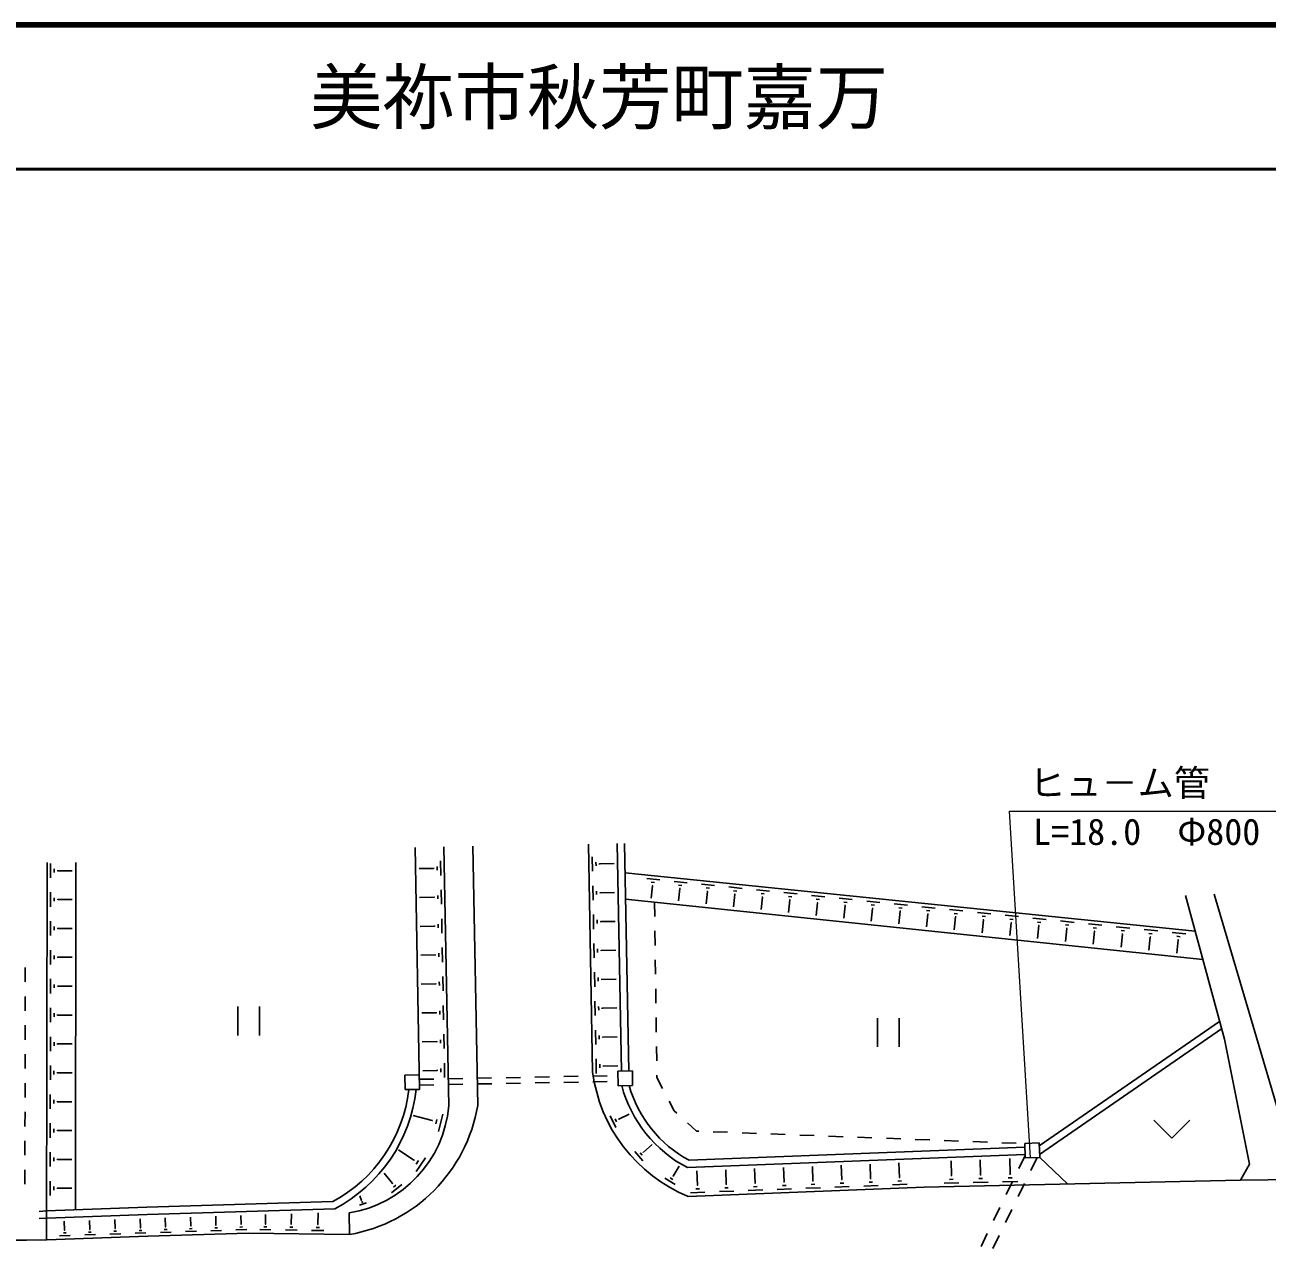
# Model space of a CAD drawing. Units: millimetres on the paper. Extents: x 40 to 680, y 20 to 380.
# Drawn here: x 385.3 to 471.3, y 295.3 to 380 of the extents above; entities that cross this region are included whole.
import ezdxf
from ezdxf.enums import TextEntityAlignment as Align

# ---------------------------------------------------------------- set-up
doc = ezdxf.new("R2010")
doc.units = ezdxf.units.MM
for name, color, linetype, lineweight in [('M-BGD', 7, 'Continuous', 25), ('M-STR-HTXT', 7, 'Continuous', 13), ('M-TTL', 2, 'Continuous', 140), ('M-TTL-LINE', 7, 'Continuous', 50)]:
    doc.layers.add(name, color=color, linetype=linetype, lineweight=lineweight)
doc.layers.add('M-TTL-TXT', color=7, linetype='Continuous')
doc.styles.add('ＭＳ ゴシック', font='')
doc.styles.get('ＭＳ ゴシック').set_extended_font_data('MS Gothic')

msp = doc.modelspace()

# ---------------------------------------------------------------- linework, layer by layer
at = {"layer": 'M-BGD'}
for p, q in [((412.595, 306.266), (412.284, 323.029)), ((414.617, 305.116), (414.284, 323.066)), ((416.617, 305.153), (416.283, 323.103)), ((424.575, 307.488), (424.282, 323.252)), ((426.574, 307.526), (426.282, 323.289)), ((427.074, 307.535), (426.781, 323.298)), ((386.765, 295.843), (386.804, 321.99)), ((387.053, 320.916), (387.054, 321.916)), ((388.768, 297.916), (388.804, 321.987)), ((413.813, 321.455), (413.809, 321.705)), ((414.07, 321.085), (414.052, 322.085)), ((424.548, 322.373), (424.567, 321.374)), ((424.805, 322.003), (424.81, 321.753)), ((425.057, 321.914), (425.058, 321.852)), ((425.057, 321.883), (426.057, 321.901)), ((387.303, 321.291), (387.303, 321.541)), ((387.553, 321.384), (387.553, 321.447)), ((387.553, 321.415), (388.553, 321.414)), ((413.561, 321.576), (412.561, 321.557)), ((413.562, 321.545), (413.561, 321.607)), ((426.819, 321.273), (466.284, 317.226)), ((428.315, 320.868), (429.217, 320.776)), ((414.108, 319.086), (414.089, 320.085)), ((424.585, 320.374), (424.604, 319.374)), ((424.842, 320.004), (424.847, 319.754)), ((428.63, 320.608), (428.855, 320.585)), ((428.719, 320.371), (428.632, 319.515)), ((428.691, 320.374), (428.748, 320.368)), ((430.212, 320.674), (431.116, 320.581)), ((430.528, 320.413), (430.754, 320.39)), ((430.618, 320.176), (430.529, 319.316)), ((430.589, 320.178), (430.646, 320.173)), ((432.111, 320.479), (433.017, 320.386)), ((432.428, 320.218), (432.654, 320.195)), ((432.518, 319.98), (432.429, 319.117)), ((432.489, 319.983), (432.546, 319.977)), ((434.012, 320.284), (434.92, 320.191)), ((434.329, 320.022), (434.556, 319.999)), ((435.915, 320.089), (436.825, 319.996)), ((387.05, 318.916), (387.051, 319.916)), ((387.3, 319.291), (387.3, 319.541)), ((387.55, 319.384), (387.55, 319.447)), ((387.55, 319.415), (388.55, 319.414)), ((413.598, 319.576), (412.599, 319.558)), ((413.599, 319.545), (413.598, 319.607)), ((413.851, 319.456), (413.846, 319.706)), ((425.094, 319.914), (425.095, 319.852)), ((425.095, 319.883), (426.094, 319.902)), ((466.813, 315.27), (426.853, 319.449)), ((428.857, 319.24), (428.871, 318.24)), ((434.42, 319.784), (434.331, 318.919)), ((434.391, 319.787), (434.448, 319.781)), ((436.233, 319.827), (436.46, 319.803)), ((436.323, 319.588), (436.234, 318.719)), ((436.295, 319.59), (436.352, 319.585)), ((437.82, 319.894), (438.732, 319.8)), ((438.139, 319.631), (438.367, 319.607)), ((438.229, 319.391), (438.14, 318.52)), ((438.201, 319.394), (438.258, 319.388)), ((439.727, 319.698), (440.641, 319.604)), ((440.046, 319.435), (440.275, 319.411)), ((440.137, 319.195), (440.047, 318.321)), ((440.108, 319.197), (440.165, 319.192)), ((441.636, 319.502), (442.551, 319.409)), ((441.956, 319.238), (442.184, 319.215)), ((443.546, 319.306), (444.464, 319.212)), ((445.459, 319.11), (446.378, 319.016)), ((465.62, 319.684), (468.308, 309.743)), ((473.42, 300.034), (467.598, 319.786)), ((424.623, 318.374), (424.641, 317.374)), ((442.047, 318.998), (441.957, 318.121)), ((442.018, 319.001), (442.075, 318.995)), ((443.867, 319.042), (444.096, 319.018)), ((443.958, 318.801), (443.868, 317.921)), ((443.929, 318.804), (443.987, 318.798)), ((445.78, 318.845), (446.01, 318.822)), ((445.872, 318.604), (445.781, 317.721)), ((445.843, 318.607), (445.9, 318.601)), ((447.374, 318.914), (448.295, 318.82)), ((447.695, 318.648), (447.926, 318.625)), ((447.787, 318.406), (447.696, 317.521)), ((447.758, 318.409), (447.816, 318.403)), ((449.29, 318.717), (450.213, 318.623)), ((449.613, 318.451), (449.843, 318.428)), ((451.208, 318.521), (452.133, 318.426)), ((451.532, 318.254), (451.763, 318.23)), ((453.129, 318.324), (454.056, 318.229)), ((387.047, 316.916), (387.048, 317.916)), ((387.297, 317.291), (387.297, 317.541)), ((387.547, 317.384), (387.547, 317.447)), ((387.547, 317.415), (388.547, 317.414)), ((413.635, 317.576), (412.636, 317.558)), ((413.636, 317.545), (413.635, 317.608)), ((413.888, 317.456), (413.883, 317.706)), ((414.145, 317.086), (414.126, 318.086)), ((424.879, 318.004), (424.884, 317.754)), ((425.131, 317.915), (425.132, 317.852)), ((425.132, 317.884), (426.132, 317.902)), ((449.704, 318.209), (449.613, 317.32)), ((449.675, 318.212), (449.733, 318.206)), ((451.623, 318.011), (451.532, 317.12)), ((451.595, 318.014), (451.652, 318.008)), ((453.453, 318.056), (453.684, 318.033)), ((453.545, 317.813), (453.453, 316.919)), ((453.516, 317.816), (453.574, 317.81)), ((455.051, 318.127), (455.98, 318.031)), ((455.375, 317.859), (455.608, 317.835)), ((455.468, 317.615), (455.376, 316.718)), ((455.439, 317.618), (455.497, 317.612)), ((456.975, 317.929), (457.906, 317.834)), ((457.3, 317.661), (457.533, 317.637)), ((457.393, 317.416), (457.3, 316.516)), ((457.364, 317.419), (457.422, 317.413)), ((458.901, 317.732), (459.834, 317.636)), ((459.227, 317.463), (459.46, 317.439)), ((460.829, 317.534), (461.764, 317.438)), ((428.885, 317.24), (428.899, 316.24)), ((459.32, 317.218), (459.227, 316.315)), ((459.291, 317.221), (459.349, 317.215)), ((461.156, 317.265), (461.389, 317.241)), ((461.249, 317.019), (461.156, 316.113)), ((461.219, 317.022), (461.278, 317.016)), ((462.759, 317.336), (463.696, 317.24)), ((463.086, 317.066), (463.321, 317.042)), ((463.179, 316.82), (463.086, 315.911)), ((463.15, 316.823), (463.209, 316.817)), ((464.691, 317.138), (465.63, 317.042)), ((465.019, 316.867), (465.254, 316.843)), ((465.112, 316.621), (465.019, 315.709)), ((465.083, 316.624), (465.142, 316.618)), ((387.044, 314.916), (387.045, 315.916)), ((413.925, 315.456), (413.92, 315.706)), ((414.182, 315.086), (414.163, 316.086)), ((424.66, 316.375), (424.678, 315.375)), ((424.917, 316.004), (424.921, 315.754)), ((425.168, 315.915), (425.169, 315.853)), ((425.169, 315.884), (426.169, 315.902)), ((387.294, 315.291), (387.294, 315.541)), ((387.544, 315.384), (387.544, 315.447)), ((387.544, 315.415), (388.544, 315.414)), ((413.673, 315.577), (412.673, 315.558)), ((413.673, 315.546), (413.672, 315.608)), ((428.912, 315.24), (428.926, 314.24)), ((385.293, 314.704), (385.292, 313.704)), ((414.219, 313.087), (414.2, 314.086)), ((424.697, 314.375), (424.715, 313.375)), ((424.954, 314.005), (424.958, 313.755)), ((387.041, 312.916), (387.042, 313.916)), ((387.291, 313.291), (387.291, 313.541)), ((387.541, 313.384), (387.541, 313.447)), ((387.541, 313.415), (388.541, 313.414)), ((413.71, 313.577), (412.71, 313.559)), ((413.71, 313.546), (413.709, 313.608)), ((413.962, 313.457), (413.957, 313.707)), ((425.205, 313.915), (425.207, 313.853)), ((425.206, 313.884), (426.206, 313.903)), ((428.94, 313.24), (428.954, 312.24)), ((385.29, 312.704), (385.289, 311.704)), ((424.734, 312.375), (424.753, 311.375)), ((387.038, 310.916), (387.039, 311.916)), ((387.288, 311.291), (387.288, 311.541)), ((387.538, 311.384), (387.538, 311.447)), ((387.538, 311.415), (388.538, 311.414)), ((400, 312), (400, 310)), ((401.5, 312), (401.5, 310)), ((413.747, 311.578), (412.747, 311.559)), ((413.747, 311.546), (413.746, 311.609)), ((413.999, 311.457), (413.995, 311.707)), ((414.256, 311.087), (414.238, 312.087)), ((424.991, 312.005), (424.996, 311.755)), ((425.243, 311.916), (425.244, 311.853)), ((425.243, 311.885), (426.243, 311.903)), ((385.287, 310.704), (385.286, 309.704)), ((428.968, 311.24), (428.982, 310.24)), ((444.301, 311.209), (444.301, 309.209)), ((445.801, 311.209), (445.801, 309.209)), ((467.978, 310.964), (455.495, 302.349)), ((387.035, 308.916), (387.036, 309.916)), ((414.036, 309.458), (414.032, 309.707)), ((414.293, 309.087), (414.275, 310.087)), ((424.771, 310.376), (424.79, 309.376)), ((425.028, 310.005), (425.033, 309.755)), ((425.28, 309.916), (425.281, 309.854)), ((425.28, 309.885), (426.28, 309.903)), ((468.116, 310.452), (455.518, 301.757)), ((468.308, 309.743), (470.059, 301.083)), ((387.285, 309.291), (387.285, 309.541)), ((387.535, 309.384), (387.535, 309.447)), ((387.535, 309.415), (388.535, 309.414)), ((413.784, 309.578), (412.784, 309.559)), ((413.785, 309.547), (413.783, 309.609)), ((428.995, 309.241), (429.009, 308.241)), ((385.284, 308.704), (385.283, 307.704)), ((387.032, 306.916), (387.033, 307.916)), ((414.33, 307.088), (414.312, 308.087)), ((424.808, 308.376), (424.827, 307.376)), ((425.065, 308.006), (425.07, 307.756)), ((425.317, 307.917), (425.318, 307.854)), ((425.317, 307.885), (426.317, 307.904)), ((387.282, 307.291), (387.283, 307.541)), ((387.532, 307.384), (387.532, 307.447)), ((387.532, 307.415), (388.532, 307.414)), ((411.577, 307.247), (412.577, 307.266)), ((411.596, 306.247), (411.577, 307.247)), ((413.821, 307.578), (412.821, 307.56)), ((413.822, 307.547), (413.821, 307.609)), ((414.073, 307.458), (414.069, 307.708)), ((416.582, 307.04), (417.581, 307.059)), ((418.581, 307.077), (419.581, 307.096)), ((420.581, 307.114), (421.581, 307.133)), ((422.581, 307.151), (423.58, 307.17)), ((424.58, 307.189), (425.58, 307.207)), ((427.324, 307.54), (426.324, 307.521)), ((426.343, 306.521), (426.324, 307.521)), ((427.343, 306.54), (427.324, 307.54)), ((429.023, 307.241), (429.025, 307.081)), ((429.025, 307.081), (429.41, 306.334)), ((385.281, 306.704), (385.28, 305.704)), ((411.596, 306.247), (412.595, 306.266)), ((412.582, 306.966), (413.582, 306.984)), ((412.59, 306.566), (413.59, 306.584)), ((414.582, 307.003), (415.582, 307.021)), ((414.589, 306.603), (415.589, 306.621)), ((416.589, 306.64), (417.589, 306.659)), ((418.589, 306.677), (419.589, 306.696)), ((420.588, 306.714), (421.588, 306.733)), ((422.588, 306.751), (423.588, 306.77)), ((424.588, 306.789), (425.588, 306.807)), ((427.343, 306.54), (426.343, 306.521)), ((387.029, 304.916), (387.03, 305.916)), ((387.279, 305.291), (387.28, 305.541)), ((387.529, 305.384), (387.529, 305.447)), ((387.529, 305.415), (388.529, 305.414)), ((429.868, 305.445), (430.213, 304.775)), ((385.278, 304.704), (385.277, 303.704)), ((413.894, 303.358), (414.208, 304.545)), ((426.393, 304.214), (427.114, 304.546)), ((430.213, 304.775), (430.395, 304.61)), ((387.026, 302.916), (387.027, 303.916)), ((413.457, 304.108), (412.152, 304.453)), ((413.447, 304.071), (413.467, 304.145)), ((413.715, 303.881), (413.793, 304.178)), ((426.172, 303.615), (425.794, 304.434)), ((426.235, 304.017), (426.141, 304.222)), ((426.405, 304.188), (426.381, 304.239)), ((431.136, 303.938), (431.759, 303.374)), ((463.424, 304.128), (464.674, 302.878)), ((465.924, 304.128), (464.674, 302.878)), ((387.276, 303.291), (387.277, 303.541)), ((387.526, 303.384), (387.526, 303.447)), ((387.526, 303.415), (388.526, 303.414)), ((431.759, 303.374), (431.919, 303.368)), ((432.918, 303.33), (433.917, 303.292)), ((434.916, 303.254), (435.916, 303.216)), ((436.915, 303.178), (437.914, 303.141)), ((438.914, 303.103), (439.913, 303.065)), ((440.912, 303.027), (441.911, 302.989)), ((442.911, 302.952), (443.91, 302.914)), ((444.909, 302.876), (445.909, 302.838)), ((446.908, 302.8), (447.907, 302.762)), ((385.275, 302.704), (385.274, 301.704)), ((387.023, 300.916), (387.024, 301.916)), ((412.201, 301.372), (411.14, 302.079)), ((428.045, 301.321), (427.485, 301.967)), ((428.105, 301.904), (428.07, 301.944)), ((428.088, 301.924), (428.693, 302.449)), ((454.498, 302.264), (431.248, 301.352)), ((448.906, 302.725), (449.906, 302.687)), ((450.905, 302.649), (451.904, 302.611)), ((452.904, 302.573), (453.903, 302.536)), ((455.487, 302.553), (454.488, 302.513)), ((454.488, 302.513), (454.527, 301.514)), ((455.487, 302.553), (455.526, 301.553)), ((387.273, 301.291), (387.274, 301.541)), ((387.523, 301.384), (387.523, 301.447)), ((387.523, 301.415), (388.523, 301.414)), ((412.181, 301.342), (412.221, 301.402)), ((412.362, 300.567), (413.006, 301.533)), ((412.362, 301.09), (412.523, 301.332)), ((427.996, 301.703), (427.857, 301.865)), ((454.517, 301.764), (431.132, 300.847)), ((443.822, 300.094), (443.783, 301.093)), ((445.821, 300.172), (445.782, 301.171)), ((449.409, 300.291), (449.386, 301.313)), ((451.433, 300.345), (451.409, 301.392)), ((453.473, 300.4), (453.449, 301.472)), ((454.521, 301.678), (454.084, 300.778)), ((455.526, 301.553), (454.527, 301.514)), ((455.346, 301.546), (454.909, 300.647)), ((457.452, 299.713), (455.526, 301.553)), ((470.059, 301.083), (469.432, 299.984)), ((385.272, 300.704), (385.271, 299.704)), ((410.722, 299.745), (410.134, 300.464)), ((430.175, 300.244), (430.129, 300.271)), ((430.152, 300.258), (430.564, 300.942)), ((431.832, 299.623), (431.792, 300.623)), ((433.83, 299.702), (433.791, 300.701)), ((435.828, 299.78), (435.789, 300.779)), ((437.827, 299.859), (437.788, 300.858)), ((439.825, 299.937), (439.786, 300.936)), ((441.824, 300.015), (441.785, 301.015)), ((445.852, 300.173), (445.79, 300.171)), ((449.441, 300.292), (449.377, 300.29)), ((451.465, 300.346), (451.4, 300.345)), ((453.506, 300.401), (453.44, 300.399)), ((469.432, 299.984), (500.383, 300.377)), ((387.02, 298.916), (387.021, 299.916)), ((387.27, 299.291), (387.271, 299.541)), ((387.52, 299.384), (387.52, 299.447)), ((387.52, 299.415), (388.52, 299.414)), ((410.656, 299.099), (411.367, 299.679)), ((410.699, 299.726), (410.744, 299.763)), ((410.778, 299.494), (410.955, 299.639)), ((430.296, 299.677), (429.571, 300.114)), ((430.133, 300.022), (429.952, 300.131)), ((447.523, 299.488), (431.187, 298.848)), ((431.966, 299.379), (431.716, 299.369)), ((431.863, 299.625), (431.8, 299.622)), ((433.965, 299.457), (433.715, 299.447)), ((433.861, 299.703), (433.799, 299.701)), ((436.348, 299.3), (435.348, 299.261)), ((435.963, 299.535), (435.713, 299.526)), ((435.86, 299.781), (435.797, 299.779)), ((438.346, 299.379), (437.347, 299.339)), ((437.962, 299.614), (437.712, 299.604)), ((437.858, 299.86), (437.796, 299.857)), ((440.345, 299.457), (439.345, 299.418)), ((439.96, 299.692), (439.71, 299.682)), ((439.857, 299.938), (439.794, 299.936)), ((442.343, 299.535), (441.344, 299.496)), ((441.959, 299.77), (441.709, 299.761)), ((441.855, 300.017), (441.793, 300.014)), ((444.342, 299.614), (443.342, 299.574)), ((443.957, 299.849), (443.707, 299.839)), ((443.854, 300.095), (443.791, 300.092)), ((446.34, 299.692), (445.341, 299.653)), ((445.956, 299.927), (445.706, 299.917)), ((447.523, 299.488), (469.432, 299.984)), ((449.93, 299.793), (448.911, 299.77)), ((449.542, 300.039), (449.287, 300.033)), ((451.963, 299.839), (450.926, 299.815)), ((451.568, 300.089), (451.309, 300.083)), ((454.012, 299.885), (452.958, 299.861)), ((453.647, 299.879), (453.209, 298.98)), ((453.611, 300.14), (453.347, 300.134)), ((454.472, 299.748), (454.035, 298.848)), ((393.712, 298.098), (406.589, 298.499)), ((408.583, 298.569), (408.466, 298.883)), ((408.567, 298.426), (408.688, 298.471)), ((408.568, 298.563), (408.598, 298.575)), ((432.351, 299.143), (431.352, 299.104)), ((434.349, 299.222), (433.35, 299.183)), ((386.261, 297.819), (386.768, 297.843)), ((386.768, 297.843), (393.712, 298.098)), ((386.786, 297.343), (393.729, 297.598)), ((393.729, 297.598), (406.721, 298.003)), ((401.918, 296.93), (401.929, 297.594)), ((403.713, 296.924), (403.724, 297.654)), ((405.552, 296.918), (405.564, 297.715)), ((407.721, 297.709), (407.74, 296.209)), ((408.431, 298.238), (408.914, 298.417)), ((452.772, 298.08), (452.335, 297.181)), ((453.598, 297.949), (453.161, 297.049)), ((386.258, 297.319), (386.786, 297.343)), ((388.021, 296.51), (388, 297.133)), ((389.769, 296.568), (389.748, 297.191)), ((391.517, 296.627), (391.495, 297.249)), ((393.263, 296.686), (393.242, 297.307)), ((394.986, 296.744), (395.033, 296.746)), ((395.009, 296.745), (394.988, 297.365)), ((396.731, 296.803), (396.778, 296.805)), ((396.755, 296.804), (396.734, 297.422)), ((398.476, 296.862), (398.522, 296.864)), ((398.499, 296.863), (398.478, 297.48)), ((400.156, 296.732), (400.342, 296.739)), ((400.22, 296.921), (400.266, 296.922)), ((400.243, 296.922), (400.222, 297.538)), ((401.82, 296.741), (402.011, 296.738)), ((401.894, 296.931), (401.942, 296.93)), ((403.609, 296.724), (403.811, 296.721)), ((403.688, 296.925), (403.738, 296.924)), ((405.525, 296.918), (405.578, 296.917)), ((386.799, 295.843), (393.78, 296.099)), ((387.659, 296.122), (388.408, 296.148)), ((387.934, 296.319), (388.121, 296.325)), ((387.998, 296.509), (388.044, 296.51)), ((389.408, 296.182), (390.156, 296.207)), ((389.682, 296.378), (389.869, 296.385)), ((389.746, 296.568), (389.793, 296.569)), ((391.155, 296.241), (391.903, 296.266)), ((391.429, 296.437), (391.616, 296.444)), ((391.493, 296.627), (391.54, 296.628)), ((392.902, 296.3), (393.65, 296.325)), ((393.176, 296.496), (393.363, 296.503)), ((393.24, 296.685), (393.287, 296.687)), ((393.78, 296.099), (400.759, 296.316)), ((394.649, 296.359), (395.395, 296.385)), ((394.922, 296.555), (395.109, 296.562)), ((396.394, 296.418), (397.14, 296.444)), ((396.668, 296.614), (396.854, 296.621)), ((398.139, 296.478), (398.884, 296.503)), ((398.412, 296.673), (398.599, 296.68)), ((399.883, 296.537), (400.628, 296.562)), ((400.759, 296.316), (407.74, 296.209)), ((401.531, 296.554), (402.294, 296.543)), ((403.303, 296.527), (404.11, 296.515)), ((405.12, 296.499), (405.97, 296.486)), ((405.442, 296.707), (405.655, 296.704)), ((451.898, 296.281), (451.461, 295.382)), ((452.724, 296.15), (452.287, 295.251))]:
    msp.add_line(p, q, dxfattribs=at)
for centre, radius, start, end in [((435.334, 308.872), 10.848, 187.32625, 247.52502), ((401.824, 307.386), 10.084, 298.20326, 353.54459), ((401.824, 307.386), 10.584, 297.56065, 353.90174), ((435.334, 308.872), 9.058, 195.01127, 242.36333), ((435.334, 308.872), 8.558, 195.84412, 241.48185), ((406.398, 305.854), 8.252, 279.22627, 354.86963), ((405.846, 306.965), 10.922, 279.98392, 350.451), ((374.855, 1263.355), 967.586, 265.33237, 270.70729)]:
    msp.add_arc(centre, radius, start, end, dxfattribs=at)
at = {"layer": 'M-STR-HTXT'}
for p, q in [((454.893, 301.529), (453.433, 325.528)), ((453.433, 325.528), (472.433, 325.528))]:
    msp.add_line(p, q, dxfattribs=at)
at = {"layer": 'M-TTL'}
msp.add_line((680, 380), (40, 380), dxfattribs=at)
at = {"layer": 'M-TTL-LINE'}
msp.add_line((40, 370), (680, 370), dxfattribs=at)

# ---------------------------------------------------------------- texts
at = {"layer": 'M-STR-HTXT', "style": 'ＭＳ ゴシック'}
msp.add_text('ヒュ－ム管', height=1.833, dxfattribs=at).set_placement((454.808, 326.028), align=Align.BOTTOM_LEFT)
msp.add_text('L=18.0\u3000Φ800', height=1.833, dxfattribs=at).set_placement((462.933, 325.028), align=Align.TOP_CENTER)
at = {"layer": 'M-TTL-TXT', "style": 'ＭＳ ゴシック'}
msp.add_text('美祢市秋芳町嘉万', height=3.666, dxfattribs=at).set_placement((405.024, 375), align=Align.MIDDLE_LEFT)

doc.saveas('drawing.dxf')
